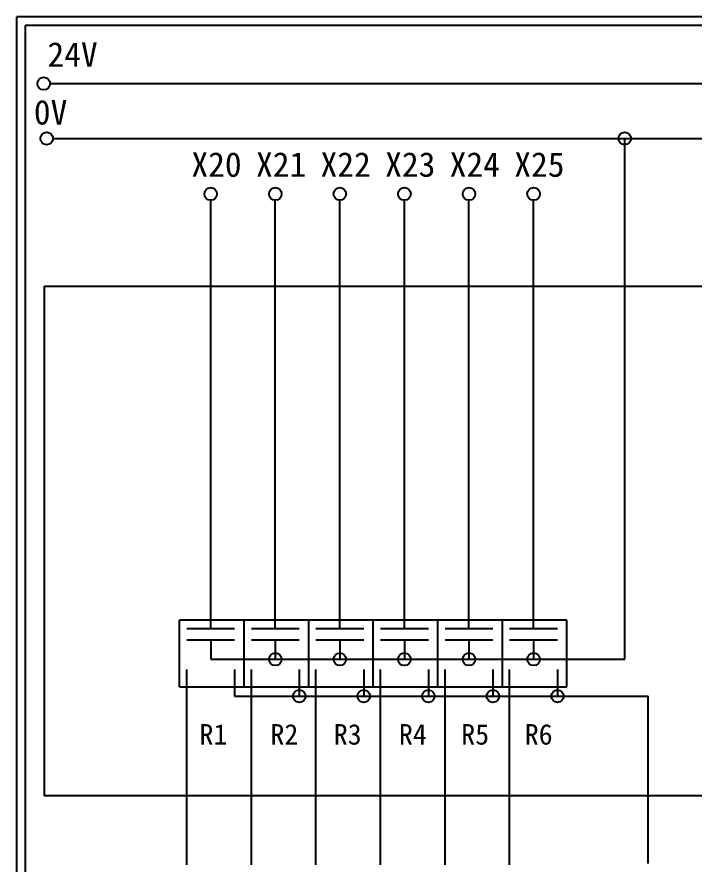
# Model space of a CAD drawing. Extents: x 627 to 914, y 3 to 207.
# Drawn here: x 627.2 to 726.2, y 83.1 to 207 of the extents above; entities that cross this region are included whole.
import ezdxf

# ---------------------------------------------------------------- set-up
doc = ezdxf.new("R2010")
doc.units = 0
doc.layers.get('0').update_dxf_attribs({"linetype": 'CONTINUOUS'})
doc.layers.add('圖框層', color=7, linetype='CONTINUOUS')
doc.layers.add('標尺寸層', color=3, linetype='CONTINUOUS')
doc.styles.add('STSL', font='KAIU.TTF')

msp = doc.modelspace()

# ---------------------------------------------------------------- linework, layer by layer
at = {"layer": '圖框層', "color": 0}
for p, q in [((914.2, 206.97), (627.2, 206.97)), ((627.2, 3), (627.2, 206.97)), ((912.95, 205.72), (628.45, 205.72)), ((628.45, 4.25), (628.45, 205.72))]:
    msp.add_line(p, q, dxfattribs=at)
at = {"layer": '標尺寸層', "color": 0}
for p, q in [((632.04, 197.22), (909.63, 197.22)), ((632.68, 189.19), (910.55, 189.19)), ((660.44, 118.73), (650.99, 118.73)), ((650.99, 108.99), (650.99, 118.73)), ((660.44, 108.99), (660.44, 118.73)), ((669.88, 118.73), (660.44, 118.73)), ((660.44, 108.99), (660.44, 118.73)), ((669.88, 108.99), (669.88, 118.73)), ((679.33, 118.73), (669.88, 118.73)), ((669.88, 108.99), (669.88, 118.73)), ((679.33, 108.99), (679.33, 118.73)), ((688.77, 118.73), (679.33, 118.73)), ((679.33, 108.99), (679.33, 118.73)), ((688.77, 108.99), (688.77, 118.73)), ((698.22, 118.73), (688.77, 118.73)), ((688.77, 108.99), (688.77, 118.73)), ((698.22, 108.99), (698.22, 118.73)), ((707.66, 118.73), (698.22, 118.73)), ((698.22, 108.99), (698.22, 118.73)), ((707.66, 108.99), (707.66, 118.73)), ((707.66, 108.99), (707.66, 118.73)), ((652.04, 117.55), (659.04, 117.55)), ((661.49, 117.55), (668.49, 117.55)), ((670.93, 117.55), (677.93, 117.55)), ((680.38, 117.55), (687.38, 117.55)), ((689.82, 117.55), (696.82, 117.55)), ((699.27, 117.55), (706.27, 117.55)), ((652.04, 115.88), (659.04, 115.88)), ((661.49, 115.88), (668.49, 115.88)), ((670.93, 115.88), (677.93, 115.88)), ((680.38, 115.88), (687.38, 115.88)), ((689.82, 115.88), (696.82, 115.88)), ((699.27, 115.88), (706.27, 115.88)), ((652.04, 82.98), (652.04, 111.51)), ((659.04, 111.51), (659.04, 107.63)), ((661.49, 82.98), (661.49, 111.51)), ((668.49, 111.51), (668.49, 107.63)), ((670.93, 82.98), (670.93, 111.51)), ((677.93, 111.51), (677.93, 107.63)), ((680.38, 82.98), (680.38, 111.51)), ((687.38, 111.51), (687.38, 107.63)), ((689.82, 82.98), (689.82, 111.51)), ((696.82, 111.51), (696.82, 107.63)), ((699.27, 82.98), (699.27, 111.51)), ((706.27, 111.51), (706.27, 107.63)), ((650.99, 108.99), (660.44, 108.99)), ((660.44, 108.99), (669.88, 108.99)), ((669.88, 108.99), (679.33, 108.99)), ((679.33, 108.99), (688.77, 108.99)), ((688.77, 108.99), (698.22, 108.99)), ((698.22, 108.99), (707.66, 108.99)), ((719.52, 83.18), (719.52, 107.63))]:
    msp.add_line(p, q, dxfattribs=at)
at = {"layer": '標尺寸層'}
for p, q in [((716.11, 113.03), (716.11, 189.19)), ((655.54, 117.55), (655.54, 180.17)), ((664.99, 117.55), (664.99, 180.17)), ((674.43, 117.55), (674.43, 180.17)), ((683.88, 117.55), (683.88, 180.17)), ((693.32, 117.55), (693.32, 180.17)), ((702.77, 117.55), (702.77, 180.17)), ((655.54, 115.88), (655.54, 113.03)), ((664.99, 115.88), (664.99, 113.03)), ((674.43, 115.88), (674.43, 113.03)), ((683.88, 115.88), (683.88, 113.03)), ((693.32, 115.88), (693.32, 113.03)), ((702.77, 115.88), (702.77, 113.03)), ((655.54, 113.03), (716.11, 113.03)), ((659.04, 107.63), (719.52, 107.63))]:
    msp.add_line(p, q, dxfattribs=at)
msp.add_lwpolyline([(631.25, 167.62), (896.66, 167.62), (896.66, 93.04), (631.25, 93.04)], close=True, dxfattribs=at)
at = {"layer": '標尺寸層', "color": 0}
for centre in [(631.12, 197.22), (631.56, 189.19), (716.11, 189.19), (655.54, 181.09), (664.99, 181.09), (674.43, 181.09), (683.88, 181.09), (693.32, 181.09), (702.77, 181.09), (664.99, 113.03), (674.43, 113.03), (683.88, 113.03), (693.32, 113.03), (702.77, 113.03), (668.49, 107.63), (677.93, 107.63), (687.38, 107.63), (696.82, 107.63), (706.27, 107.63)]:
    msp.add_circle(centre, 0.92, dxfattribs=at)

# ---------------------------------------------------------------- texts
at = {"color": 0, "char_height": 3, "width": 3.8389, "attachment_point": 1}
for s, insert in [('R1', (653.9, 103.55)), ('R2', (664.28, 103.55)), ('R3', (673.54, 103.55)), ('R4', (683.07, 103.55)), ('R5', (692.19, 103.55)), ('R6', (701.48, 103.55))]:
    msp.add_mtext(s, dxfattribs=dict(at, insert=insert))
at = {"layer": '圖框層', "color": 0, "style": 'STSL'}
for s, p in [('24V', (631.66, 199.68)), ('0V', (629.67, 191.23)), ('X20', (652.72, 183.59)), ('X21', (662.17, 183.59)), ('X22', (671.61, 183.59)), ('X23', (681.06, 183.59)), ('X24', (690.5, 183.59)), ('X25', (699.95, 183.59))]:
    msp.add_text(s, height=3.6, dxfattribs=at).set_placement(p)

doc.saveas('drawing.dxf')
